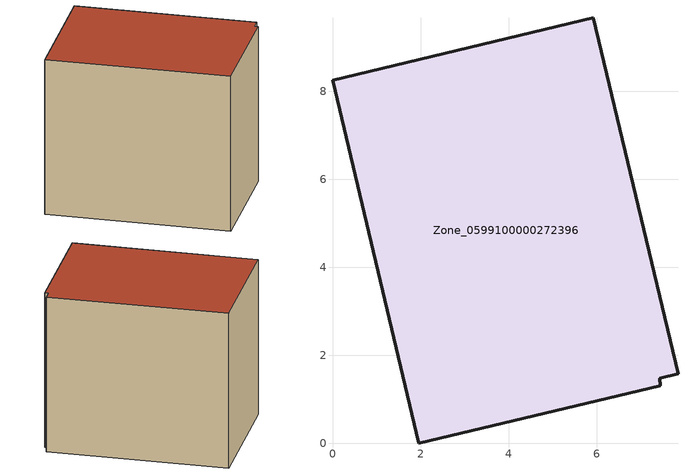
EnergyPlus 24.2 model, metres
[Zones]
Zone_0599100000272396
 floor ground (C_G): 7.85,1.59 7.44,1.48 7.45,1.31 1.96,0 0,8.25 5.93,9.68 z0
 wall outside (C_F): 7.85,1.59 5.93,9.68 0,8.25 1.96,0 7.45,1.31 7.44,1.48 7.85,1.59 z0:7.51
 roof outside (C_R): 7.44,1.48 7.85,1.59 5.93,9.68 0,8.25 1.96,0 7.45,1.31 z7.51
[BUILDING]
Pand.0599100000272396: North Axis=0; Terrain=City; Loads Convergence Tolerance Value=0.04; Temperature Convergence Tolerance Value=0.4; Solar Distribution=FullExterior; Maximum Number of Warmup Days=25; Minimum Number of Warmup Days=1
[Site:Location]
Rotterdam.The.Hague.AP_ZH_NLD Design_Conditions: Latitude=51.96; Longitude=4.45; Time Zone=1; Elevation=-4.5
[SITE:GROUNDTEMPERATURE:BUILDINGSURFACE]
18, 18, 18, 18, 18, 18, 18, 18, 18, 18, 18, 18
[MATERIAL] Thermal Absorptance=0.9; Solar Absorptance=0.7; Visible Absorptance=0.7
Name | Roughness | Thickness | Conductivity | Density | Specific Heat
G.TI.1965-1974 | MediumSmooth | 0.15 | 0.882353 | 540 | 1210
F.TI.1965-1974 | Rough | 0.3 | 0.697674 | 1920 | 840
R.TI.1965-1974 | MediumRough | 0.2 | 0.232558 | 1500 | 1000
[CONSTRUCTION]
C_G: G.TI.1965-1974
C_F: F.TI.1965-1974
C_R: R.TI.1965-1974
[ZONE]
Zone_0599100000272396: Type=1; Multiplier=1; Ceiling Height=Autocalculate; Volume=Autocalculate; Floor Area=autocalculate; Part of Total Floor Area=Yes
[ZONEINFILTRATION:DESIGNFLOWRATE]
Infil_Zone_0599100000272396: Zone or ZoneList or Space or SpaceList=Zone_0599100000272396; Schedule=AlwaysOn; Design Flow Rate Calculation Method=Flow/Area; Flow Rate per Floor Area=0.003; Constant Term Coefficient=1; Temperature Term Coefficient=0; Velocity Term Coefficient=0; Velocity Squared Term Coefficient=0
[HVACTEMPLATE:ZONE:IDEALLOADSAIRSYSTEM]
Zone_0599100000272396: Maximum Heating Supply Air Temperature=50; Minimum Cooling Supply Air Temperature=13; Maximum Heating Supply Air Humidity Ratio=0.0156; Minimum Cooling Supply Air Humidity Ratio=0.0077; Heating Limit=NoLimit; Cooling Limit=NoLimit; Dehumidification Control Type=ConstantSensibleHeatRatio; Cooling Sensible Heat Ratio=0.7; Dehumidification Setpoint=60; Humidification Control Type=None; Humidification Setpoint=30; Outdoor Air Method=None; Outdoor Air Flow Rate per Person=0.00944; Outdoor Air Flow Rate per Zone Floor Area=0; Outdoor Air Flow Rate per Zone=0; Demand Controlled Ventilation Type=None; Outdoor Air Economizer Type=NoEconomizer; Heat Recovery Type=None; Sensible Heat Recovery Effectiveness=0.7; Latent Heat Recovery Effectiveness=0.65
[ZONECONTROL:THERMOSTAT]
ThermostatControl_Zone_0599100000272396: Zone or ZoneList=Zone_0599100000272396; Control Type Schedule=DualSetpointControlType; Control 1=Thermostat_Zone_0599100000272396; Temperature Difference Between Cutout And Setpoint=0
[THERMOSTATSETPOINT:DUALSETPOINT]
Thermostat_Zone_0599100000272396: Heating Setpoint Temperature Schedule=HeatingSetpoint_Zone_0599100000272396; Cooling Setpoint Temperature Schedule=CoolingSetpoint_Zone_0599100000272396
[SCHEDULE:COMPACT]
HeatingSetpoint_Zone_0599100000272396: Through: 12/31, For: AllDays, Until: 24:00, 21
CoolingSetpoint_Zone_0599100000272396: Through: 12/31, For: AllDays, Until: 24:00, 24
DualSetpointControlType: Through: 12/31, For: AllDays, Until: 24:00, 4
AlwaysOn: Through: 12/31, For: AllDays, Until: 24:00, 1
